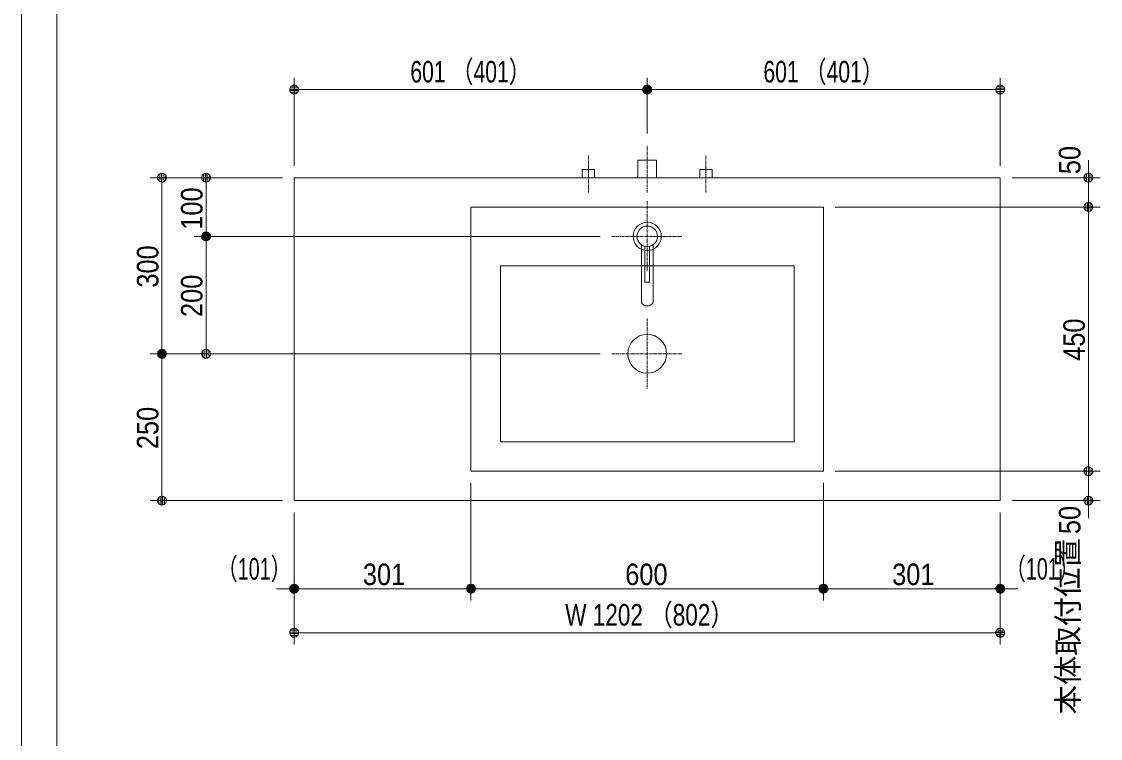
# Model space of a CAD drawing. Units: millimetres, scale not verified. Extents: x -6062 to 6062, y -3045 to 3045.
# Drawn here: x -5788 to -3951, y -775 to 446 of the extents above; entities that cross this region are included whole.
import ezdxf
from ezdxf.enums import TextEntityAlignment as Align

# ---------------------------------------------------------------- set-up
doc = ezdxf.new("R2010")
doc.units = ezdxf.units.MM
doc.header["$LTSCALE"] = 20
doc.linetypes.add('CHAIN1', pattern=[8, 5, -1, 1, -1])
for name, color, linetype, lineweight in [('0-0_1図面枠', 7, 'Continuous', 9), ('0-1_5ボウル・キャビネット', 7, 'Continuous', 9), ('0-2_2寸法-1', 7, 'Continuous', 9), ('0-3_0', 7, 'Continuous', 9), ('0-4_2寸法-2', 7, 'Continuous', 9), ('0-5_4給排水', 7, 'Continuous', 9)]:
    doc.layers.add(name, color=color, linetype=linetype, lineweight=lineweight)
doc.styles.add('ＭＳ Ｐゴシック', font='')
doc.styles.get('ＭＳ Ｐゴシック').set_extended_font_data('MS PGothic')

# ---------------------------------------------------------------- blocks, each defined once
blk = doc.blocks.new('グループ-2')
at = {"layer": '0-0_1図面枠'}
blk.add_lwpolyline([(-80000, 55400), (80000, 55400), (80000, -55400), (-80000, -55400)], close=True, dxfattribs=at)
blk = doc.blocks.new('図面枠')
at = {"layer": '0-0_1図面枠'}
blk.add_blockref('グループ-2', (0, 0), dxfattribs=at)
blk = doc.blocks.new('グループ-4')
at = {"layer": '0-0_1図面枠'}
blk.add_line((-78800, 41000), (-78800, -48600), dxfattribs=at)
blk = doc.blocks.new('_Dot')
at = {"layer": '0-3_0'}
for p, q in [((-10, 0), (-20, 0)), ((9.78, 2), (-9.78, 2)), ((7.99, 6), (-7.99, 6)), ((9.16, -3.98), (-9.16, -3.98)), ((6, -7.98), (-6, -7.98))]:
    blk.add_line(p, q, dxfattribs=at)
for points in [[(10, 0), (9.92, 1.25), (9.69, 2.49), (9.3, 3.68), (8.76, 4.82), (8.09, 5.88), (7.29, 6.85), (6.37, 7.71), (5.36, 8.44), (4.26, 9.05), (3.09, 9.51), (1.87, 9.82), (0.63, 9.98), (-0.63, 9.98), (-1.87, 9.82), (-3.09, 9.51), (-4.26, 9.05), (-5.36, 8.44), (-6.37, 7.71), (-7.29, 6.85), (-8.09, 5.88), (-8.76, 4.82), (-9.3, 3.68), (-9.69, 2.49), (-9.92, 1.25), (-10, 0), (0, 0)], [(-10, 0), (-9.92, -1.25), (-9.69, -2.49), (-9.3, -3.68), (-8.76, -4.82), (-8.09, -5.88), (-7.29, -6.85), (-6.37, -7.71), (-5.36, -8.44), (-4.26, -9.05), (-3.09, -9.51), (-1.87, -9.82), (-0.63, -9.98), (0.63, -9.98), (1.87, -9.82), (3.09, -9.51), (4.26, -9.05), (5.36, -8.44), (6.37, -7.71), (7.29, -6.85), (8.09, -5.88), (8.76, -4.82), (9.3, -3.68), (9.69, -2.49), (9.92, -1.25), (10, 0), (0, 0)]]:
    blk.add_lwpolyline(points, close=True, dxfattribs=at)
blk = doc.blocks.new('グループ-42')
at = {"layer": '0-1_5ボウル・キャビネット', "linetype": 'CHAIN1'}
for p, q in [((-58700, -1200), (-58700, -3600)), ((-59900, -2400), (-57500, -2400))]:
    blk.add_line(p, q, dxfattribs=at)
at = {"layer": '0-1_5ボウル・キャビネット'}
for points in [[(-64700, 2600), (-52700, 2600), (-52700, -6400), (-64700, -6400)], [(-63700, 600), (-53700, 600), (-53700, -5400), (-63700, -5400)]]:
    blk.add_lwpolyline(points, close=True, dxfattribs=at)
blk.add_circle((-58700, -2400), 660, dxfattribs=at)
blk = doc.blocks.new('グループ-45')
at = {"layer": '0-5_4給排水', "linetype": 'CHAIN1'}
for p, q in [((-58700, 2800), (-58700, 400)), ((-59900, 1600), (-57500, 1600))]:
    blk.add_line(p, q, dxfattribs=at)
at = {"layer": '0-5_4給排水'}
for points in [[(-58900, 1312.8), (-58900, -617.1), (-58899.2, -630.8), (-58896.7, -645), (-58892.3, -659.2), (-58886, -673.5), (-58877.7, -687.4), (-58867.4, -700.9), (-58855.3, -713.6), (-58841.4, -725.4), (-58826.1, -736), (-58809.4, -745.3), (-58791.9, -753.2), (-58773.6, -759.5), (-58755, -764.4), (-58736.4, -767.7), (-58718, -769.7), (-58700, -770.3), (-58682, -769.7), (-58663.6, -767.7), (-58645, -764.4), (-58626.4, -759.5), (-58608.1, -753.2), (-58590.6, -745.3), (-58573.9, -736), (-58558.6, -725.4), (-58544.7, -713.6), (-58532.6, -700.9), (-58522.3, -687.4), (-58514, -673.5), (-58507.7, -659.2), (-58503.3, -645), (-58500.8, -630.8), (-58500, -617.1), (-58500, 1312.8)], [(-58780, 1259.3), (-58780, 40), (-58620, 40), (-58620, 1259.3)]]:
    blk.add_lwpolyline(points, dxfattribs=at)
for radius in [480, 350]:
    blk.add_circle((-58700, 1600), radius, dxfattribs=at)
blk = doc.blocks.new('グループ-64')
at = {"layer": '0-5_4給排水', "linetype": 'CHAIN1'}
blk.add_line((-58700, 3100), (-58700, 4700), dxfattribs=at)
at = {"layer": '0-5_4給排水'}
blk.add_lwpolyline([(-59020, 3600), (-59020, 4200), (-58380, 4200), (-58380, 3600)], dxfattribs=at)
blk = doc.blocks.new('止水栓_平面_W100')
at = {"layer": '0-5_4給排水', "linetype": 'CHAIN1'}
for p, q in [((-2000, -500), (-2000, 780)), ((2000, -500), (2000, 780))]:
    blk.add_line(p, q, dxfattribs=at)
at = {"layer": '0-5_4給排水'}
for points in [[(-2210, 0), (-2210, 280), (-1790, 280), (-1790, 0)], [(1790, 0), (1790, 280), (2210, 280), (2210, 0)]]:
    blk.add_lwpolyline(points, dxfattribs=at)

msp = doc.modelspace()

# ---------------------------------------------------------------- linework, layer by layer
at = {"layer": '0-1_5ボウル・キャビネット'}
msp.add_lwpolyline([(-5323.5, 180), (-4121.5, 180), (-4121.5, -370), (-5323.5, -370)], close=True, dxfattribs=at)
at = {"layer": '0-2_2寸法-1'}
for p, q in [((-5323.5, 200), (-5323.5, 350)), ((-4722.5, 255), (-4722.5, 350)), ((-4722.5, 255), (-4722.5, 350)), ((-4121.5, 200), (-4121.5, 350)), ((-4737.51, 330), (-5308.49, 330)), ((-4707.49, 330), (-4136.51, 330)), ((-5493.5, 180), (-5568.5, 180)), ((-5343.5, 180), (-5493.5, 180)), ((-5548.5, -104.99), (-5548.5, 164.99)), ((-5473.5, 95.01), (-5473.5, 164.99)), ((-4402.5, 130), (-3951.5, 130)), ((-3971.5, 114.99), (-3971.5, -304.99)), ((-4802.5, 80), (-5493.5, 80)), ((-4802.5, 80), (-5493.5, 80)), ((-5473.5, 64.99), (-5473.5, -104.99)), ((-5493.5, -120), (-5568.5, -120)), ((-5493.5, -120), (-5568.5, -120)), ((-4802.5, -120), (-5493.5, -120)), ((-5548.5, -135.01), (-5548.5, -354.99)), ((-4402.5, -320), (-3951.5, -320)), ((-5022.5, -340), (-5022.5, -540)), ((-4422.5, -340), (-4422.5, -540)), ((-5343.5, -370), (-5568.5, -370)), ((-5323.5, -390), (-5323.5, -540)), ((-5022.5, -390), (-5022.5, -540)), ((-4422.5, -390), (-4422.5, -540)), ((-4121.5, -390), (-4121.5, -540)), ((-5037.51, -520), (-5308.49, -520)), ((-5007.49, -520), (-4437.51, -520)), ((-4407.49, -520), (-4136.51, -520)), ((-5323.5, -540), (-5323.5, -615)), ((-4121.5, -540), (-4121.5, -615)), ((-4136.51, -595), (-5308.49, -595))]:
    msp.add_line(p, q, dxfattribs=at)
at = {"layer": '0-4_2寸法-2'}
for p, q in [((-3971.5, 195.01), (-3971.5, 210.01)), ((-4101.5, 180), (-3951.5, 180)), ((-3971.5, 130), (-3971.5, 180)), ((-4101.5, 130), (-3951.5, 130)), ((-3971.5, 114.99), (-3971.5, 99.99)), ((-3971.5, -304.99), (-3971.5, -289.99)), ((-4101.5, -320), (-3951.5, -320)), ((-3971.5, -370), (-3971.5, -320)), ((-4101.5, -370), (-3951.5, -370)), ((-3971.5, -385.01), (-3971.5, -400.01)), ((-5323.5, -390), (-5323.5, -540)), ((-5022.5, -390), (-5022.5, -540)), ((-4422.5, -390), (-4422.5, -540)), ((-4121.5, -390), (-4121.5, -540)), ((-5338.51, -520), (-5353.51, -520)), ((-5022.5, -520), (-5323.5, -520)), ((-5007.49, -520), (-4992.49, -520)), ((-4437.51, -520), (-4452.51, -520)), ((-4422.5, -520), (-4121.5, -520)), ((-4106.49, -520), (-4091.49, -520))]:
    msp.add_line(p, q, dxfattribs=at)

# ---------------------------------------------------------------- block references
at = {"layer": '0-0_1図面枠', "xscale": 0.05, "yscale": 0.05}
for name in ['図面枠', 'グループ-4']:
    msp.add_blockref(name, (-1787.5, 0), dxfattribs=at)
at = {"layer": '0-1_5ボウル・キャビネット', "xscale": 0.05, "yscale": 0.05}
msp.add_blockref('グループ-42', (-1787.5, 0), dxfattribs=at)
at = {"layer": '0-2_2寸法-1', "xscale": 0.7503418, "yscale": 0.7503418}
for p, rotation in [((-5323.5, 330), 180), ((-4722.5, 330), 180), ((-5548.5, 180), 90), ((-5473.5, 180), 90), ((-3971.5, 130), 90), ((-5473.5, 80), 270), ((-5473.5, 80), 90), ((-5548.5, -120), 270), ((-5473.5, -120), 270), ((-5548.5, -120), 90), ((-3971.5, -320), 270), ((-5548.5, -370), 270), ((-5323.5, -520), 180), ((-5022.5, -520), 180), ((-4422.5, -520), 180), ((-5323.5, -595), 180)]:
    msp.add_blockref('_Dot', p, dxfattribs=dict(at, rotation=rotation))
for p in [(-4722.5, 330), (-4121.5, 330), (-5022.5, -520), (-4422.5, -520), (-4121.5, -520), (-4121.5, -595)]:
    msp.add_blockref('_Dot', p, dxfattribs=at)
at = {"layer": '0-4_2寸法-2', "xscale": 0.7503418, "yscale": 0.7503418}
for p, rotation in [((-3971.5, 180), 270), ((-3971.5, 130), 90), ((-3971.5, -320), 270), ((-3971.5, -370), 90), ((-5022.5, -520), 180), ((-4121.5, -520), 180)]:
    msp.add_blockref('_Dot', p, dxfattribs=dict(at, rotation=rotation))
for p in [(-5323.5, -520), (-4422.5, -520)]:
    msp.add_blockref('_Dot', p, dxfattribs=at)
at = {"layer": '0-5_4給排水', "xscale": 0.05, "yscale": 0.05}
for name, p in [('グループ-64', (-1787.5, 0)), ('止水栓_平面_W100', (-4722.5, 180)), ('グループ-45', (-1787.5, 0))]:
    msp.add_blockref(name, p, dxfattribs=at)

# ---------------------------------------------------------------- texts
at = {"layer": '0-2_2寸法-1', "style": 'ＭＳ Ｐゴシック'}
for s, height, width, p in [('601 （401）', 36.66, 0.75, (-5125.7, 331.19)), ('601 （401）', 36.66, 0.75, (-4524.7, 331.19)), ('301', 36.66, 0.9, (-5206.52, -524.96)), ('600', 36.66, 0.9, (-4759.88, -524.96)), ('301', 36.66, 0.9, (-4305.52, -524.96)), ('W 1202 （802）', 36.69, 0.8, (-4862.07, -593.81))]:
    msp.add_text(s, height=height, dxfattribs=dict(at, width=width)).set_placement(p, align=Align.BOTTOM_LEFT)
at = {"layer": '0-2_2寸法-1', "style": 'ＭＳ Ｐゴシック', "width": 0.9}
for s, p in [('100', (-5468.54, 91.39)), ('300', (-5543.54, -7.28)), ('200', (-5468.54, -57.28)), ('450', (-3966.54, -131.89)), ('250', (-5543.54, -282.28))]:
    msp.add_text(s, height=36.66, rotation=90, dxfattribs=at).set_placement(p, align=Align.BOTTOM_LEFT)
at = {"layer": '0-4_2寸法-2', "style": 'ＭＳ Ｐゴシック', "width": 0.9}
for p in [(-3973.98, 186.02), (-3973.98, -426.98)]:
    msp.add_text('50', height=36.66, rotation=90, dxfattribs=at).set_placement(p, align=Align.BOTTOM_LEFT)
at = {"layer": '0-4_2寸法-2', "style": 'ＭＳ Ｐゴシック'}
msp.add_text('本体取付位置', height=36.66, rotation=90, dxfattribs=at).set_placement((-3977.19, -734.14), align=Align.BOTTOM_LEFT)
at = {"layer": '0-4_2寸法-2', "style": 'ＭＳ Ｐゴシック', "width": 0.7}
for p in [(-5454.57, -515.51), (-4113, -515.51)]:
    msp.add_text('（101）', height=36.69, dxfattribs=at).set_placement(p, align=Align.BOTTOM_LEFT)

doc.saveas('drawing.dxf')
